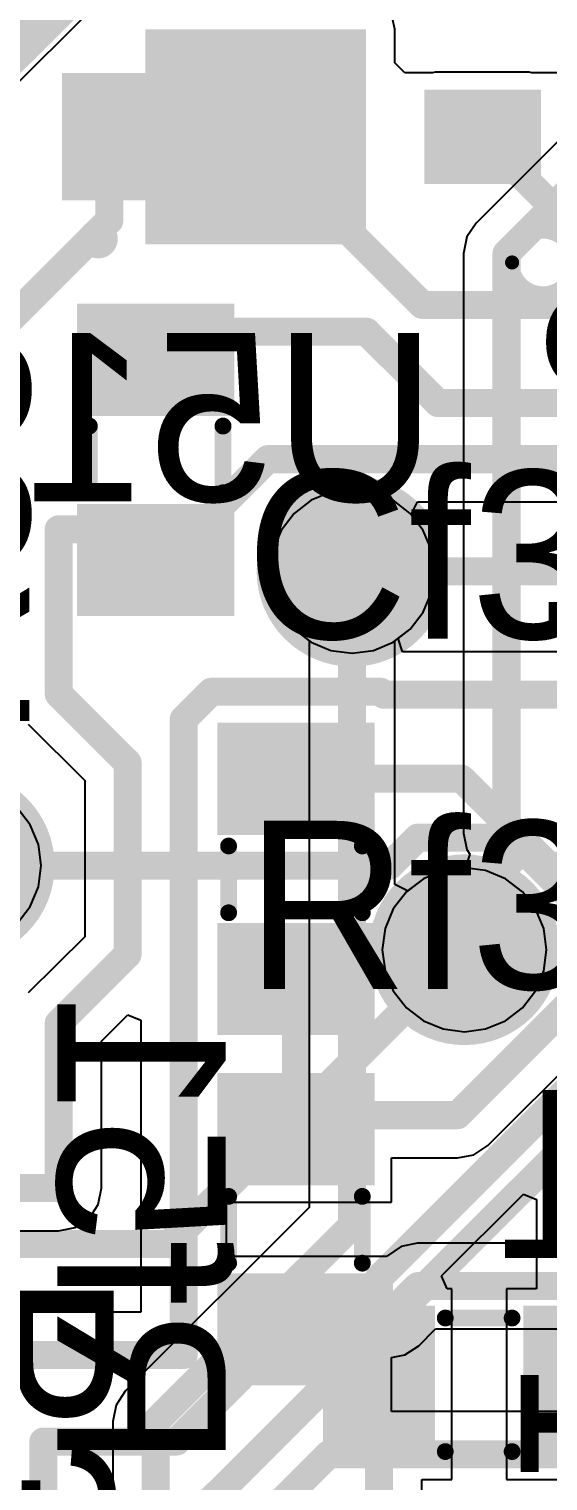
# Model space of a CAD drawing. Header units: millimetres. Extents: x 50.7 to 141.9, y 26.7 to 123.6.
# Drawn here: x 85.72 to 90.42, y 47.51 to 60.67 of the extents above; entities that cross this region are included whole.
import ezdxf

# ---------------------------------------------------------------- set-up
doc = ezdxf.new("R2010")
doc.units = ezdxf.units.MM
for name, color, linetype in [('BottomLayer', 5, 'Continuous'), ('BottomOverlay', 54, 'Continuous'), ('BottomPaste', 16, 'Continuous'), ('BottomSolder', 6, 'Continuous'), ('InternalPlane1', 76, 'Continuous'), ('InternalPlane3', 216, 'Continuous'), ('MidLayer1', 16, 'Continuous'), ('MidLayer2', 76, 'Continuous'), ('MidLayer3', 90, 'Continuous'), ('MidLayer4', 156, 'Continuous'), ('MultiLayer', 9, 'Continuous'), ('TopLayer', 1, 'Continuous'), ('TopOverlay', 2, 'Continuous'), ('TopPaste', 8, 'Continuous'), ('TopSolder', 216, 'Continuous')]:
    doc.layers.add(name, color=color, linetype=linetype)

msp = doc.modelspace()

# ---------------------------------------------------------------- linework, layer by layer
at = {"layer": 'BottomLayer'}
for p, q in [((83.625, 58.184), (86.394, 60.953)), ((90.728, 59.868), (89.768, 58.908)), ((89.768, 58.908), (89.684, 58.782)), ((89.684, 58.782), (89.655, 58.633)), ((89.655, 58.633), (89.655, 53.38)), ((88.454, 56.471), (88.275, 56.396)), ((88.646, 56.496), (88.454, 56.471)), ((88.838, 56.471), (88.646, 56.496)), ((89.017, 56.396), (88.838, 56.471)), ((88.275, 56.396), (88.121, 56.278)), ((89.171, 56.278), (89.017, 56.396)), ((88.121, 56.278), (88.003, 56.124)), ((89.289, 56.124), (89.171, 56.278)), ((88.003, 56.124), (87.928, 55.945)), ((89.364, 55.945), (89.289, 56.124)), ((87.928, 55.945), (87.903, 55.753)), ((89.389, 55.753), (89.364, 55.945)), ((87.903, 55.753), (87.928, 55.561)), ((89.364, 55.561), (89.389, 55.753)), ((87.928, 55.561), (88.003, 55.382)), ((89.289, 55.382), (89.364, 55.561)), ((88.003, 55.382), (88.121, 55.228)), ((89.171, 55.228), (89.289, 55.382)), ((88.121, 55.228), (88.258, 55.123)), ((88.258, 55.123), (88.258, 49.987)), ((89.034, 55.123), (89.171, 55.228)), ((89.034, 52.915), (89.034, 55.123)), ((85.733, 53.457), (85.615, 53.611)), ((85.808, 53.278), (85.733, 53.457)), ((89.655, 53.38), (89.684, 53.231)), ((85.833, 53.086), (85.808, 53.278)), ((89.711, 53.191), (89.671, 53.07)), ((89.684, 53.231), (89.711, 53.191)), ((85.808, 52.894), (85.833, 53.086)), ((89.47, 53.042), (89.291, 52.967)), ((89.662, 53.067), (89.47, 53.042)), ((89.671, 53.07), (89.662, 53.067)), ((89.662, 53.067), (89.662, 53.067)), ((89.662, 53.067), (89.662, 53.067)), ((85.733, 52.715), (85.808, 52.894)), ((89.148, 52.858), (89.034, 52.915)), ((89.291, 52.967), (89.148, 52.858)), ((85.615, 52.561), (85.733, 52.715)), ((89.456, 49.368), (90.198, 50.11)), ((90.198, 50.11), (90.315, 50.061)), ((90.315, 50.061), (90.315, 49.251)), ((88.258, 49.987), (86.593, 48.323)), ((89.505, 49.251), (89.456, 49.368)), ((89.549, 49.251), (89.505, 49.251)), ((89.549, 47.523), (89.549, 49.251)), ((90.315, 49.251), (90.043, 49.251)), ((90.043, 49.251), (90.043, 47.523)), ((86.593, 48.323), (86.509, 48.196)), ((86.509, 48.196), (86.48, 48.048)), ((86.48, 48.048), (86.48, 42.833)), ((89.277, 47.117), (89.277, 47.523)), ((89.277, 47.523), (89.549, 47.523)), ((90.043, 47.523), (91.364, 47.523))]:
    msp.add_line(p, q, dxfattribs=at)
at = {"layer": 'BottomLayer', "const_width": 0.254}
for points in [[(83.237, 58.345), (86.233, 61.341)], [(90.043, 58.633), (91.003, 59.593)], [(90.043, 53.38), (90.043, 58.633)], [(88.646, 49.826), (88.646, 55.753)], [(90.043, 53.38), (90.678, 52.745)], [(88.889, 49.35), (90.678, 51.139)], [(86.868, 48.048), (88.646, 49.826)], [(88.889, 48.387), (88.889, 49.35)], [(88.889, 47.117), (88.889, 48.387)], [(86.868, 42.672), (86.868, 48.048)]]:
    msp.add_lwpolyline(points, dxfattribs=at)
at = {"layer": 'BottomLayer'}
for points, const_width in [([(89.98, 58.633, 1), (90.106, 58.633, 1)], 0.127), ([(89.98, 58.633, 1), (90.106, 58.633, 1)], 0.127), ([(88.405, 55.753, 1), (88.887, 55.753, 1)], 0.483), ([(88.582, 55.753, 1), (88.709, 55.753, 1)], 0.127), ([(89.98, 53.38, 1), (90.106, 53.38, 1)], 0.127), ([(89.98, 53.38, 1), (90.106, 53.38, 1)], 0.127), ([(89.421, 52.324, 1), (89.903, 52.324, 1)], 0.483), ([(88.582, 49.826, 1), (88.709, 49.826, 1)], 0.127), ([(88.582, 49.826, 1), (88.709, 49.826, 1)], 0.127), ([(88.825, 49.35, 1), (88.952, 49.35, 1)], 0.127), ([(88.825, 49.35, 1), (88.952, 49.35, 1)], 0.127), ([(88.825, 48.387, 1), (88.952, 48.387, 1)], 0.127), ([(88.825, 48.387, 1), (88.952, 48.387, 1)], 0.127), ([(86.804, 48.048, 1), (86.931, 48.048, 1)], 0.127), ([(86.804, 48.048, 1), (86.931, 48.048, 1)], 0.127)]:
    msp.add_lwpolyline(points, format="xyb", close=True, dxfattribs=dict(at, const_width=const_width))
for points in [[(88.483, 47.777), (89.295, 47.777), (88.483, 48.997), (89.295, 48.997)], [(90.297, 47.777), (91.11, 47.777), (90.297, 48.997), (91.11, 48.997)]]:
    msp.add_solid(points, dxfattribs=at)
at = {"layer": 'BottomOverlay'}
for points, const_width in [([(90.653, 58.551, 1), (90.094, 58.551, 1)], 0.127), ([(90.062, 58.551, 1), (90.126, 58.551, 1)], 0.0635), ([(89.451, 48.987, 1), (89.527, 48.987, 1)], 0.0762), ([(90.056, 48.987, 1), (90.132, 48.987, 1)], 0.0762), ([(89.451, 47.777, 1), (89.527, 47.777, 1)], 0.0762), ([(90.056, 47.777, 1), (90.132, 47.777, 1)], 0.0762)]:
    msp.add_lwpolyline(points, format="xyb", close=True, dxfattribs=dict(at, const_width=const_width))
at = {"layer": 'BottomOverlay', "const_width": 0.152}
for points in [[(89.489, 48.987), (90.094, 48.987)], [(89.489, 47.777), (90.094, 47.777)]]:
    msp.add_lwpolyline(points, dxfattribs=at)
at = {"layer": 'BottomPaste'}
for points in [[(88.483, 47.777), (89.295, 47.777), (88.483, 48.997), (89.295, 48.997)], [(90.297, 47.777), (91.11, 47.777), (90.297, 48.997), (91.11, 48.997)]]:
    msp.add_solid(points, dxfattribs=at)
at = {"layer": 'BottomSolder', "const_width": 0.584}
for points in [[(88.354, 55.753, 1), (88.938, 55.753, 1)], [(89.37, 52.324, 1), (89.954, 52.324, 1)]]:
    msp.add_lwpolyline(points, format="xyb", close=True, dxfattribs=at)
at = {"layer": 'BottomSolder'}
for points in [[(88.381, 47.676), (89.397, 47.676), (88.381, 49.098), (89.397, 49.098)], [(90.195, 47.676), (91.211, 47.676), (90.195, 49.098), (91.211, 49.098)]]:
    msp.add_solid(points, dxfattribs=at)
at = {"layer": 'InternalPlane1', "const_width": 0.864}
for points in [[(88.214, 55.753, 1), (89.078, 55.753, 1)], [(84.658, 53.086, 1), (85.522, 53.086, 1)], [(89.23, 52.324, 1), (90.094, 52.324, 1)]]:
    msp.add_lwpolyline(points, format="xyb", close=True, dxfattribs=at)
at = {"layer": 'InternalPlane3', "const_width": 0.864}
for points in [[(88.214, 55.753, 1), (89.078, 55.753, 1)], [(84.658, 53.086, 1), (85.522, 53.086, 1)], [(89.23, 52.324, 1), (90.094, 52.324, 1)]]:
    msp.add_lwpolyline(points, format="xyb", close=True, dxfattribs=at)
at = {"layer": 'MidLayer1'}
for points, const_width in [([(88.405, 55.753, 1), (88.887, 55.753, 1)], 0.483), ([(89.421, 52.324, 1), (89.903, 52.324, 1)], 0.483), ([(89.599, 52.324, 1), (89.725, 52.324, 1)], 0.127), ([(86.931, 49.657, 1), (87.058, 49.657, 1)], 0.127), ([(86.931, 49.657, 1), (87.058, 49.657, 1)], 0.127)]:
    msp.add_lwpolyline(points, format="xyb", close=True, dxfattribs=dict(at, const_width=const_width))
at = {"layer": 'MidLayer1', "const_width": 0.254}
for points in [[(86.995, 49.657), (89.662, 52.324)], [(81.815, 41.783), (90.678, 50.646)], [(71.12, 49.657), (86.995, 49.657)]]:
    msp.add_lwpolyline(points, dxfattribs=at)
at = {"layer": 'MidLayer2'}
for points, const_width in [([(88.405, 55.753, 1), (88.887, 55.753, 1)], 0.483), ([(88.582, 55.753, 1), (88.709, 55.753, 1)], 0.127), ([(89.178, 53.34, 1), (89.305, 53.34, 1)], 0.127), ([(89.178, 53.34, 1), (89.305, 53.34, 1)], 0.127), ([(90.019, 53.34, 1), (90.146, 53.34, 1)], 0.127), ([(90.019, 53.34, 1), (90.146, 53.34, 1)], 0.127), ([(88.924, 53.086, 1), (89.051, 53.086, 1)], 0.127), ([(88.924, 53.086, 1), (89.051, 53.086, 1)], 0.127), ([(90.273, 53.086, 1), (90.4, 53.086, 1)], 0.127), ([(90.273, 53.086, 1), (90.4, 53.086, 1)], 0.127), ([(89.421, 52.324, 1), (89.903, 52.324, 1)], 0.483)]:
    msp.add_lwpolyline(points, format="xyb", close=True, dxfattribs=dict(at, const_width=const_width))
at = {"layer": 'MidLayer2', "const_width": 0.254}
for points in [[(88.646, 55.753), (91.338, 55.753)], [(88.987, 53.086), (89.241, 53.34)], [(89.241, 53.34), (90.083, 53.34)], [(90.083, 53.34), (90.337, 53.086)], [(85.09, 53.086), (88.987, 53.086)], [(90.337, 53.086), (95.885, 53.086)]]:
    msp.add_lwpolyline(points, dxfattribs=at)
at = {"layer": 'MidLayer3'}
for p, q in [((88.454, 56.471), (88.275, 56.396)), ((88.646, 56.496), (88.454, 56.471)), ((88.838, 56.471), (88.646, 56.496)), ((89.017, 56.396), (88.838, 56.471)), ((88.275, 56.396), (88.121, 56.278)), ((89.171, 56.278), (89.017, 56.396)), ((88.121, 56.278), (88.003, 56.124)), ((89.289, 56.124), (89.171, 56.278)), ((88.003, 56.124), (87.928, 55.945)), ((89.364, 55.945), (89.289, 56.124)), ((87.928, 55.945), (87.903, 55.753)), ((89.389, 55.753), (89.364, 55.945)), ((87.903, 55.753), (87.928, 55.561)), ((89.364, 55.561), (89.389, 55.753)), ((87.928, 55.561), (88.003, 55.382)), ((89.289, 55.382), (89.364, 55.561)), ((88.003, 55.382), (88.121, 55.228)), ((89.171, 55.228), (89.289, 55.382)), ((88.121, 55.228), (88.275, 55.11)), ((89.017, 55.11), (89.171, 55.228)), ((88.275, 55.11), (88.454, 55.035)), ((88.454, 55.035), (88.646, 55.01)), ((88.646, 55.01), (88.838, 55.035)), ((88.838, 55.035), (89.017, 55.11)), ((85.733, 53.457), (85.615, 53.611)), ((85.808, 53.278), (85.733, 53.457)), ((85.833, 53.086), (85.808, 53.278)), ((85.808, 52.894), (85.833, 53.086)), ((89.47, 53.042), (89.291, 52.967)), ((89.662, 53.067), (89.47, 53.042)), ((89.854, 53.042), (89.662, 53.067)), ((90.033, 52.967), (89.854, 53.042)), ((85.733, 52.715), (85.808, 52.894)), ((89.291, 52.967), (89.137, 52.849)), ((90.187, 52.849), (90.033, 52.967)), ((89.137, 52.849), (89.019, 52.695)), ((90.305, 52.695), (90.187, 52.849)), ((85.615, 52.561), (85.733, 52.715)), ((89.019, 52.695), (88.944, 52.516)), ((90.38, 52.516), (90.305, 52.695)), ((88.944, 52.516), (88.919, 52.324)), ((90.405, 52.324), (90.38, 52.516)), ((88.919, 52.324), (88.944, 52.132)), ((90.38, 52.132), (90.405, 52.324)), ((88.944, 52.132), (89.019, 51.953)), ((90.305, 51.953), (90.38, 52.132)), ((89.019, 51.953), (89.137, 51.799)), ((90.187, 51.799), (90.305, 51.953)), ((89.137, 51.799), (89.291, 51.681)), ((90.033, 51.681), (90.187, 51.799)), ((89.291, 51.681), (89.47, 51.606)), ((89.47, 51.606), (89.662, 51.581)), ((89.662, 51.581), (89.854, 51.606)), ((89.854, 51.606), (90.033, 51.681))]:
    msp.add_line(p, q, dxfattribs=at)
at = {"layer": 'MidLayer3', "const_width": 0.483}
for points in [[(88.405, 55.753, 1), (88.887, 55.753, 1)], [(89.421, 52.324, 1), (89.903, 52.324, 1)]]:
    msp.add_lwpolyline(points, format="xyb", close=True, dxfattribs=at)
at = {"layer": 'MidLayer4'}
for p, q in [((88.454, 56.471), (88.275, 56.396)), ((88.646, 56.496), (88.454, 56.471)), ((88.838, 56.471), (88.646, 56.496)), ((89.017, 56.396), (88.838, 56.471)), ((88.275, 56.396), (88.121, 56.278)), ((89.171, 56.278), (89.017, 56.396)), ((88.121, 56.278), (88.003, 56.124)), ((89.289, 56.124), (89.171, 56.278)), ((88.003, 56.124), (87.928, 55.945)), ((89.364, 55.945), (89.289, 56.124)), ((87.928, 55.945), (87.903, 55.753)), ((89.389, 55.753), (89.364, 55.945)), ((87.903, 55.753), (87.928, 55.561)), ((89.364, 55.561), (89.389, 55.753)), ((87.928, 55.561), (88.003, 55.382)), ((89.289, 55.382), (89.364, 55.561)), ((88.003, 55.382), (88.121, 55.228)), ((89.171, 55.228), (89.289, 55.382)), ((88.121, 55.228), (88.275, 55.11)), ((89.017, 55.11), (89.171, 55.228)), ((88.275, 55.11), (88.454, 55.035)), ((88.454, 55.035), (88.646, 55.01)), ((88.646, 55.01), (88.838, 55.035)), ((88.838, 55.035), (89.017, 55.11)), ((85.733, 53.457), (85.615, 53.611)), ((85.808, 53.278), (85.733, 53.457)), ((85.833, 53.086), (85.808, 53.278)), ((85.808, 52.894), (85.833, 53.086)), ((89.47, 53.042), (89.291, 52.967)), ((89.662, 53.067), (89.47, 53.042)), ((89.854, 53.042), (89.662, 53.067)), ((90.033, 52.967), (89.854, 53.042)), ((85.733, 52.715), (85.808, 52.894)), ((89.291, 52.967), (89.137, 52.849)), ((90.187, 52.849), (90.033, 52.967)), ((89.137, 52.849), (89.019, 52.695)), ((90.305, 52.695), (90.187, 52.849)), ((85.615, 52.561), (85.733, 52.715)), ((89.019, 52.695), (88.944, 52.516)), ((90.38, 52.516), (90.305, 52.695)), ((88.944, 52.516), (88.919, 52.324)), ((90.405, 52.324), (90.38, 52.516)), ((88.919, 52.324), (88.944, 52.132)), ((90.38, 52.132), (90.405, 52.324)), ((88.944, 52.132), (89.019, 51.953)), ((90.305, 51.953), (90.38, 52.132)), ((89.019, 51.953), (89.137, 51.799)), ((90.187, 51.799), (90.305, 51.953)), ((89.137, 51.799), (89.291, 51.681)), ((90.033, 51.681), (90.187, 51.799)), ((89.291, 51.681), (89.47, 51.606)), ((89.47, 51.606), (89.662, 51.581)), ((89.662, 51.581), (89.854, 51.606)), ((89.854, 51.606), (90.033, 51.681))]:
    msp.add_line(p, q, dxfattribs=at)
at = {"layer": 'MidLayer4', "const_width": 0.483}
for points in [[(88.405, 55.753, 1), (88.887, 55.753, 1)], [(89.421, 52.324, 1), (89.903, 52.324, 1)]]:
    msp.add_lwpolyline(points, format="xyb", close=True, dxfattribs=at)
at = {"layer": 'MultiLayer', "const_width": 0.483}
for points in [[(88.405, 55.753, 1), (88.887, 55.753, 1)], [(89.421, 52.324, 1), (89.903, 52.324, 1)]]:
    msp.add_lwpolyline(points, format="xyb", close=True, dxfattribs=at)
at = {"layer": 'TopLayer'}
for p, q in [((89.032, 60.664), (89.012, 60.763)), ((89.032, 60.359), (89.032, 60.664)), ((89.122, 60.269), (89.032, 60.359)), ((89.149, 60.269), (89.122, 60.269)), ((89.373, 60.269), (89.149, 60.269)), ((89.149, 60.269), (89.149, 60.269)), ((89.398, 60.274), (89.373, 60.269)), ((90.248, 60.274), (89.398, 60.274)), ((90.273, 60.269), (90.248, 60.274)), ((90.507, 60.269), (90.273, 60.269)), ((89.18, 56.267), (89.237, 56.381)), ((89.237, 56.381), (90.748, 56.381)), ((89.289, 56.124), (89.18, 56.267)), ((89.364, 55.945), (89.289, 56.124)), ((89.389, 55.753), (89.364, 55.945)), ((89.364, 55.561), (89.389, 55.753)), ((89.289, 55.382), (89.364, 55.561)), ((89.171, 55.228), (89.289, 55.382)), ((89.062, 55.144), (89.171, 55.228)), ((89.103, 55.024), (89.062, 55.144)), ((90.58, 55.024), (89.103, 55.024)), ((85.715, 54.367), (86.226, 53.857)), ((86.226, 53.857), (86.226, 52.442)), ((85.733, 53.457), (85.615, 53.611)), ((85.808, 53.278), (85.733, 53.457)), ((85.833, 53.086), (85.808, 53.278)), ((85.808, 52.894), (85.833, 53.086)), ((85.733, 52.715), (85.808, 52.894)), ((85.615, 52.561), (85.733, 52.715)), ((86.226, 52.442), (85.715, 51.932)), ((86.378, 51.496), (86.616, 51.734)), ((86.616, 51.734), (86.734, 51.685)), ((86.734, 51.685), (86.734, 49.04)), ((86.378, 50.165), (86.378, 51.496)), ((89.875, 50.551), (90.764, 51.44)), ((89.749, 50.467), (89.875, 50.551)), ((89.002, 50.038), (89.002, 50.437)), ((89.002, 50.437), (89.6, 50.437)), ((89.6, 50.437), (89.749, 50.467)), ((86.349, 50.016), (86.378, 50.165)), ((86.265, 49.89), (86.349, 50.016)), ((87.51, 49.544), (87.51, 50.038)), ((87.51, 50.038), (89.002, 50.038)), ((86.139, 49.806), (86.265, 49.89)), ((84.11, 49.777), (85.979, 49.777)), ((85.979, 49.777), (85.985, 49.778)), ((85.985, 49.778), (85.99, 49.777)), ((85.99, 49.777), (86.139, 49.806)), ((89.091, 49.635), (88.965, 49.551)), ((89.239, 49.664), (89.091, 49.635)), ((91.865, 49.664), (89.239, 49.664)), ((88.958, 49.544), (87.51, 49.544)), ((88.965, 49.551), (88.958, 49.544)), ((86.734, 49.04), (84.684, 49.04)), ((89.249, 48.736), (89.4, 48.888)), ((89.4, 48.888), (92.877, 48.888)), ((89.123, 48.652), (89.249, 48.736)), ((89.002, 48.628), (89.123, 48.652)), ((89.002, 48.224), (89.002, 48.628)), ((89.002, 48.14), (89.002, 48.224)), ((89.002, 48.224), (89.002, 48.224)), ((93.819, 48.14), (89.002, 48.14))]:
    msp.add_line(p, q, dxfattribs=at)
for points, const_width in [([(84.582, 59.563), (86.233, 61.214)], 0.508), ([(86.448, 58.931), (86.448, 59.69)], 0.254), ([(89.828, 59.69), (90.717, 58.801)], 0.254), ([(87.947, 59.499), (89.281, 58.166)], 0.254), ([(85.217, 57.7), (86.448, 58.931)], 0.254), ([(89.281, 58.166), (93.396, 58.166)], 0.254), ([(86.995, 57.923), (88.777, 57.923)], 0.254), ([(88.777, 57.923), (89.423, 57.277)], 0.254), ([(89.423, 57.277), (92.881, 57.277)], 0.254), ([(87.109, 55.994), (87.884, 56.769)], 0.254), ([(87.884, 56.769), (91.821, 56.769)], 0.254), ([(85.99, 54.642), (85.99, 56.134)], 0.254), ([(85.99, 56.134), (87.351, 56.134)], 0.254), ([(85.99, 54.642), (86.614, 54.018)], 0.254), ([(87.122, 54.412), (87.371, 54.661)], 0.254), ([(87.371, 54.661), (88.905, 54.661)], 0.254), ([(88.905, 54.661), (88.931, 54.635)], 0.254), ([(88.931, 54.635), (90.58, 54.635)], 0.254), ([(87.122, 48.652), (87.122, 54.412)], 0.254), ([(86.614, 52.281), (86.614, 54.018)], 0.254), ([(88.138, 53.873), (89.637, 53.873)], 0.254), ([(89.637, 53.873), (90.185, 53.325)], 0.254), ([(90.185, 53.325), (90.734, 52.776)], 0.254), ([(90.185, 53.228), (90.185, 53.325)], 0.254), ([(89.662, 52.705), (90.185, 53.228)], 0.254), ([(89.662, 52.324), (89.662, 52.705)], 0.254), ([(85.99, 51.657), (86.614, 52.281)], 0.254), ([(88.138, 50.825), (88.138, 52.059)], 0.254), ([(89.6, 50.825), (90.678, 51.903)], 0.254), ([(85.99, 50.165), (85.99, 51.657)], 0.254), ([(88.138, 50.825), (89.6, 50.825)], 0.254), ([(83.45, 50.165), (85.979, 50.165)], 0.254), ([(88.974, 49.011), (89.239, 49.276)], 0.254), ([(89.239, 49.276), (92.877, 49.276)], 0.254), ([(87.63, 48.503), (88.138, 49.011)], 0.254), ([(88.138, 49.011), (88.974, 49.011)], 0.254), ([(83.82, 48.652), (87.122, 48.652)], 0.254), ([(87.056, 47.868), (87.63, 48.442)], 0.254), ([(87.63, 48.442), (87.63, 48.503)], 0.254), ([(85.852, 47.868), (87.056, 47.868)], 0.254), ([(85.852, 46.946), (85.852, 47.868)], 0.254), ([(87.672, 46.99), (88.434, 47.752)], 0.254), ([(88.434, 47.752), (93.98, 47.752)], 0.254)]:
    msp.add_lwpolyline(points, dxfattribs=dict(at, const_width=const_width))
for points, const_width in [([(86.385, 59.69, 1), (86.512, 59.69, 1)], 0.127), ([(89.764, 59.69, 1), (89.891, 59.69, 1)], 0.127), ([(87.884, 59.499, 1), (88.011, 59.499, 1)], 0.127), ([(86.385, 58.931, 1), (86.512, 58.931, 1)], 0.127), ([(86.385, 58.931, 1), (86.512, 58.931, 1)], 0.127), ([(89.218, 58.166, 1), (89.344, 58.166, 1)], 0.127), ([(89.218, 58.166, 1), (89.344, 58.166, 1)], 0.127), ([(86.931, 57.923, 1), (87.058, 57.923, 1)], 0.127), ([(88.714, 57.923, 1), (88.841, 57.923, 1)], 0.127), ([(88.714, 57.923, 1), (88.841, 57.923, 1)], 0.127), ([(89.36, 57.277, 1), (89.487, 57.277, 1)], 0.127), ([(89.36, 57.277, 1), (89.487, 57.277, 1)], 0.127), ([(87.82, 56.769, 1), (87.947, 56.769, 1)], 0.127), ([(87.82, 56.769, 1), (87.947, 56.769, 1)], 0.127), ([(85.927, 56.134, 1), (86.054, 56.134, 1)], 0.127), ([(85.927, 56.134, 1), (86.054, 56.134, 1)], 0.127), ([(87.287, 56.134, 1), (87.414, 56.134, 1)], 0.127), ([(88.405, 55.753, 1), (88.887, 55.753, 1)], 0.483), ([(87.046, 55.994, 1), (87.173, 55.994, 1)], 0.127), ([(85.927, 54.642, 1), (86.054, 54.642, 1)], 0.127), ([(85.927, 54.642, 1), (86.054, 54.642, 1)], 0.127), ([(87.307, 54.661, 1), (87.434, 54.661, 1)], 0.127), ([(87.307, 54.661, 1), (87.434, 54.661, 1)], 0.127), ([(88.842, 54.661, 1), (88.969, 54.661, 1)], 0.127), ([(88.842, 54.661, 1), (88.969, 54.661, 1)], 0.127), ([(88.867, 54.635, 1), (88.994, 54.635, 1)], 0.127), ([(88.867, 54.635, 1), (88.994, 54.635, 1)], 0.127), ([(87.058, 54.412, 1), (87.185, 54.412, 1)], 0.127), ([(87.058, 54.412, 1), (87.185, 54.412, 1)], 0.127), ([(86.55, 54.018, 1), (86.677, 54.018, 1)], 0.127), ([(86.55, 54.018, 1), (86.677, 54.018, 1)], 0.127), ([(88.075, 53.873, 1), (88.201, 53.873, 1)], 0.127), ([(89.573, 53.873, 1), (89.7, 53.873, 1)], 0.127), ([(89.573, 53.873, 1), (89.7, 53.873, 1)], 0.127), ([(90.122, 53.325, 1), (90.249, 53.325, 1)], 0.127), ([(90.122, 53.325, 1), (90.249, 53.325, 1)], 0.127), ([(90.122, 53.325, 1), (90.249, 53.325, 1)], 0.127), ([(90.122, 53.228, 1), (90.249, 53.228, 1)], 0.127), ([(90.122, 53.228, 1), (90.249, 53.228, 1)], 0.127), ([(89.421, 52.324, 1), (89.903, 52.324, 1)], 0.483), ([(89.599, 52.705, 1), (89.725, 52.705, 1)], 0.127), ([(89.599, 52.705, 1), (89.725, 52.705, 1)], 0.127), ([(86.55, 52.281, 1), (86.677, 52.281, 1)], 0.127), ([(86.55, 52.281, 1), (86.677, 52.281, 1)], 0.127), ([(89.599, 52.324, 1), (89.725, 52.324, 1)], 0.127), ([(88.075, 52.059, 1), (88.201, 52.059, 1)], 0.127), ([(85.927, 51.657, 1), (86.054, 51.657, 1)], 0.127), ([(85.927, 51.657, 1), (86.054, 51.657, 1)], 0.127), ([(88.075, 50.825, 1), (88.201, 50.825, 1)], 0.127), ([(88.075, 50.825, 1), (88.201, 50.825, 1)], 0.127), ([(89.537, 50.825, 1), (89.664, 50.825, 1)], 0.127), ([(89.537, 50.825, 1), (89.664, 50.825, 1)], 0.127), ([(85.915, 50.165, 1), (86.042, 50.165, 1)], 0.127), ([(85.927, 50.165, 1), (86.054, 50.165, 1)], 0.127), ([(89.176, 49.276, 1), (89.303, 49.276, 1)], 0.127), ([(89.176, 49.276, 1), (89.303, 49.276, 1)], 0.127), ([(88.075, 49.011, 1), (88.201, 49.011, 1)], 0.127), ([(88.075, 49.011, 1), (88.201, 49.011, 1)], 0.127), ([(88.911, 49.011, 1), (89.038, 49.011, 1)], 0.127), ([(88.911, 49.011, 1), (89.038, 49.011, 1)], 0.127), ([(87.058, 48.652, 1), (87.185, 48.652, 1)], 0.127), ([(87.058, 48.652, 1), (87.185, 48.652, 1)], 0.127), ([(87.566, 48.503, 1), (87.694, 48.503, 1)], 0.127), ([(87.566, 48.503, 1), (87.694, 48.503, 1)], 0.127), ([(87.566, 48.442, 1), (87.694, 48.442, 1)], 0.127), ([(87.566, 48.442, 1), (87.694, 48.442, 1)], 0.127), ([(85.788, 47.868, 1), (85.915, 47.868, 1)], 0.127), ([(85.788, 47.868, 1), (85.915, 47.868, 1)], 0.127), ([(86.993, 47.868, 1), (87.12, 47.868, 1)], 0.127), ([(86.993, 47.868, 1), (87.12, 47.868, 1)], 0.127), ([(88.37, 47.752, 1), (88.497, 47.752, 1)], 0.127), ([(88.37, 47.752, 1), (88.497, 47.752, 1)], 0.127)]:
    msp.add_lwpolyline(points, format="xyb", close=True, dxfattribs=dict(at, const_width=const_width))
for points in [[(88.773, 60.664), (86.773, 60.664), (88.773, 58.714), (86.773, 58.714)], [(86.773, 60.165), (86.123, 60.165), (86.773, 59.215), (86.123, 59.215)], [(90.248, 60.015), (89.398, 60.015), (90.248, 59.365), (89.398, 59.365)], [(90.253, 60.015), (89.403, 60.015), (90.253, 59.365), (89.403, 59.365)], [(86.258, 58.075), (86.258, 57.263), (87.478, 58.075), (87.478, 57.263)], [(86.258, 56.261), (86.258, 55.448), (87.478, 56.261), (87.478, 55.448)], [(88.748, 53.467), (88.748, 54.28), (87.528, 53.467), (87.528, 54.28)], [(88.748, 51.653), (88.748, 52.465), (87.528, 51.653), (87.528, 52.465)], [(88.748, 50.292), (88.748, 51.105), (87.528, 50.292), (87.528, 51.105)], [(88.748, 48.478), (88.748, 49.29), (87.528, 48.478), (87.528, 49.29)]]:
    msp.add_solid(points, dxfattribs=at)
at = {"layer": 'TopOverlay'}
for points, const_width in [([(86.398, 58.765, 1), (86.298, 58.765, 1)], 0.254), ([(86.235, 58.765, 1), (86.362, 58.765, 1)], 0.127), ([(86.335, 58.765, 1), (86.462, 58.765, 1)], 0.127), ([(86.23, 57.069, 1), (86.306, 57.069, 1)], 0.0762), ([(87.439, 57.069, 1), (87.516, 57.069, 1)], 0.0762), ([(86.23, 56.464, 1), (86.306, 56.464, 1)], 0.0762), ([(87.439, 56.464, 1), (87.516, 56.464, 1)], 0.0762), ([(87.49, 53.264, 1), (87.566, 53.264, 1)], 0.0762), ([(88.7, 53.264, 1), (88.776, 53.264, 1)], 0.0762), ([(87.49, 52.659, 1), (87.566, 52.659, 1)], 0.0762), ([(88.7, 52.659, 1), (88.776, 52.659, 1)], 0.0762), ([(87.49, 50.089, 1), (87.566, 50.089, 1)], 0.0762), ([(88.7, 50.089, 1), (88.776, 50.089, 1)], 0.0762), ([(87.49, 49.484, 1), (87.566, 49.484, 1)], 0.0762), ([(88.7, 49.484, 1), (88.776, 49.484, 1)], 0.0762)]:
    msp.add_lwpolyline(points, format="xyb", close=True, dxfattribs=dict(at, const_width=const_width))
at = {"layer": 'TopOverlay', "const_width": 0.152}
for points in [[(86.268, 56.464), (86.268, 57.069)], [(87.478, 56.464), (87.478, 57.069)], [(87.528, 52.659), (87.528, 53.264)], [(88.738, 52.659), (88.738, 53.264)], [(87.528, 49.484), (87.528, 50.089)], [(88.738, 49.484), (88.738, 50.089)]]:
    msp.add_lwpolyline(points, dxfattribs=at)
at = {"layer": 'TopPaste'}
for points in [[(86.773, 60.165), (86.123, 60.165), (86.773, 59.215), (86.123, 59.215)], [(90.253, 60.015), (89.403, 60.015), (90.253, 59.365), (89.403, 59.365)], [(86.258, 58.075), (86.258, 57.263), (87.478, 58.075), (87.478, 57.263)], [(86.258, 56.261), (86.258, 55.448), (87.478, 56.261), (87.478, 55.448)], [(88.748, 53.467), (88.748, 54.28), (87.528, 53.467), (87.528, 54.28)], [(88.748, 51.653), (88.748, 52.465), (87.528, 51.653), (87.528, 52.465)], [(88.748, 50.292), (88.748, 51.105), (87.528, 50.292), (87.528, 51.105)], [(88.748, 48.478), (88.748, 49.29), (87.528, 48.478), (87.528, 49.29)]]:
    msp.add_solid(points, dxfattribs=at)
at = {"layer": 'TopSolder', "const_width": 0.584}
for points in [[(88.354, 55.753, 1), (88.938, 55.753, 1)], [(89.37, 52.324, 1), (89.954, 52.324, 1)]]:
    msp.add_lwpolyline(points, format="xyb", close=True, dxfattribs=at)
at = {"layer": 'TopSolder'}
for points in [[(86.875, 60.267), (86.021, 60.267), (86.875, 59.113), (86.021, 59.113)], [(90.355, 60.117), (89.301, 60.117), (90.355, 59.263), (89.301, 59.263)], [(86.157, 58.177), (86.157, 57.161), (87.579, 58.177), (87.579, 57.161)], [(86.157, 56.363), (86.157, 55.347), (87.579, 56.363), (87.579, 55.347)], [(88.849, 53.365), (88.849, 54.381), (87.427, 53.365), (87.427, 54.381)], [(88.849, 51.551), (88.849, 52.567), (87.427, 51.551), (87.427, 52.567)], [(88.849, 50.19), (88.849, 51.206), (87.427, 50.19), (87.427, 51.206)], [(88.849, 48.376), (88.849, 49.392), (87.427, 48.376), (87.427, 49.392)]]:
    msp.add_solid(points, dxfattribs=at)

# ---------------------------------------------------------------- texts
at = {"layer": 'BottomOverlay', "text_generation_flag": 2}
for s, p in [('U51', (89.408, 56.388)), ('Cf51', (94.234, 49.53))]:
    msp.add_text(s, height=1.524, dxfattribs=at).set_placement(p)
for s, p in [('Rf51', (85.979, 47.625)), ('R51', (90.17, 44.831))]:
    msp.add_text(s, height=1.524, rotation=270, dxfattribs=at).set_placement(p)
at = {"layer": 'TopOverlay'}
for s, rotation, p in [('Lx3', 90, (91.948, 55.118)), ('R33', 90, (85.725, 54.229)), ('R31', 270, (84.963, 49.403))]:
    msp.add_text(s, height=1.524, rotation=rotation, dxfattribs=at).set_placement(p)
for s, p in [('Cf31', (87.681, 55.143)), ('Rf31', (87.681, 51.968))]:
    msp.add_text(s, height=1.524, dxfattribs=at).set_placement(p)

doc.saveas('drawing.dxf')
